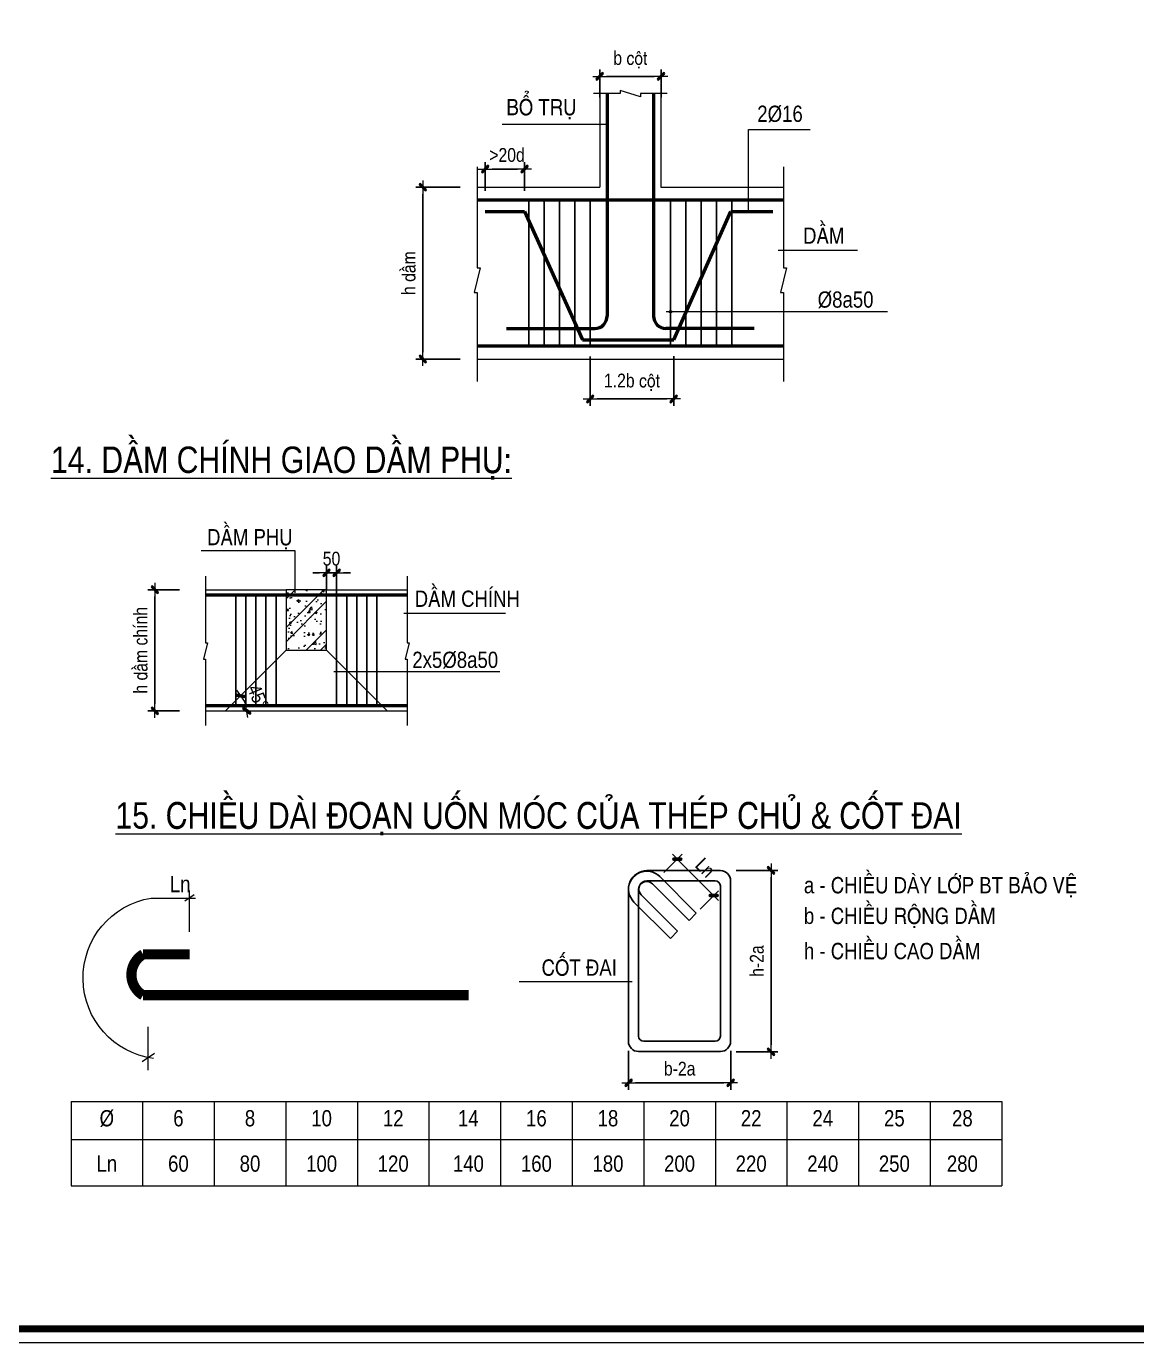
# Model space of a CAD drawing. Header units: millimetres. Extents: x -88960 to 836140, y 175458 to 320791.
# Drawn here: x 12289 to 28411, y 176958 to 196070 of the extents above; entities that cross this region are included whole.
import ezdxf
from ezdxf.enums import TextEntityAlignment as Align

# ---------------------------------------------------------------- set-up
doc = ezdxf.new("R2010")
doc.units = ezdxf.units.MM
doc.header["$LTSCALE"] = 1000
doc.linetypes.add('HIDDEN', pattern=[0.375, 0.25, -0.125])
doc.layers.get('0').update_dxf_attribs({"linetype": 'CONTINUOUS'})
doc.layers.get('DEFPOINTS').update_dxf_attribs({"linetype": 'CONTINUOUS'})
for name, color, linetype, lineweight in [('Ap0314_Kh', 253, 'CONTINUOUS', 15), ('CDAI', 6, 'CONTINUOUS', 25), ('CHUNHO', 1, 'CONTINUOUS', 13), ('CTHEP', 4, 'CONTINUOUS', 50), ('DBAO', 2, 'CONTINUOUS', 13), ('DGIONG', 4, 'CONTINUOUS', 13), ('DMo', 9, 'HIDDEN', 9), ('KTH', 154, 'CONTINUOUS', 15), ('STICK', 1, 'CONTINUOUS', 9), ('TEXT', 1, 'CONTINUOUS', 15)]:
    doc.layers.add(name, color=color, linetype=linetype, lineweight=lineweight)
doc.styles.add('Star-HelCon', font='VHELVCN_0.TTF')
doc.styles.add('TTP-HelCon', font='VHELVCN_0.TTF')
doc.dimstyles.new('Star-100', dxfattribs={"dimscale": 100, "dimtxt": 2, "dimasz": 1, "dimexe": 1, "dimexo": 0.0625, "dimgap": 0.09, "dimtad": 0, "dimtoh": 1, "dimdec": 4, "dimrnd": 1, "dimdsep": 46, "dimtxsty": 'Star-HelCon', "dimblk": 'Stick', "dimcen": 0.09, "dimdle": 1.5, "dimclrd": 256, "dimclre": 256, "dimclrt": 7, "dimadec": 0, "dimazin": 0, "dimtfac": 1, "dimtdec": 4, "dimtix": 1, "dimtmove": 0, "dimatfit": 3, "dimfxl": 0.18, "dimtvp": 1, "dimtolj": 1, "dimtzin": 0, "dimarcsym": 2})

# ---------------------------------------------------------------- blocks, each defined once
blk = doc.blocks.new('Stick')
at = {"layer": 'STICK'}
h = blk.add_hatch(color=256, dxfattribs=at)
edge = h.paths.add_edge_path()
edge.add_line((0.3, 0.5), (-0.5, -0.3))
edge.add_arc((-0.4, -0.4), 0.141, 135, 315)
edge.add_line((-0.3, -0.5), (0.5, 0.3))
edge.add_arc((0.4, 0.4), 0.141, 315, 495)
blk.add_line((1, 0), (-1, 0), dxfattribs=at)
blk.add_lwpolyline([(0.3, 0.5), (-0.5, -0.3, 1), (-0.3, -0.5), (0.5, 0.3, 1), (0.3, 0.5, 1)], format="xyb", dxfattribs=at)
blk = doc.blocks.new('*D562')
at = {"layer": 'DEFPOINTS', "color": 0, "transparency": 16777216}
for p in [(16795, 188135), (16648, 187890), (16795, 187814)]:
    blk.add_point(p, dxfattribs=at)
at = {"layer": 'KTH', "lineweight": -2, "transparency": 16777216}
for p, q in [((16548, 188135), (16448, 188135)), ((16648, 187897), (16648, 188235)), ((16648, 188135), (16795, 188135)), ((16795, 187820), (16795, 188235)), ((16895, 188135), (16995, 188135))]:
    blk.add_line(p, q, dxfattribs=at)
at = {"layer": 'KTH', "lineweight": -2, "transparency": 16777216, "xscale": 100, "yscale": 100, "zscale": 100}
blk.add_blockref('Stick', (16648, 188135), dxfattribs=at)
at = {"layer": 'KTH', "lineweight": -2, "transparency": 16777216, "xscale": 100, "yscale": 100, "zscale": 100, "rotation": 180}
blk.add_blockref('Stick', (16795, 188135), dxfattribs=at)
at = {"layer": 'KTH', "color": 7, "transparency": 16777216, "insert": (16721, 188340), "char_height": 200, "attachment_point": 5, "style": 'Star-HelCon'}
blk.add_mtext('\\A1;50', dxfattribs=at)
blk = doc.blocks.new('*D563')
at = {"layer": 'DEFPOINTS', "color": 0, "transparency": 16777216}
for p in [(16062, 187011), (15479, 186212), (14890, 186132), (15183, 186132), (17820, 186132)]:
    blk.add_point(p, dxfattribs=at)
at = {"layer": 'KTH', "lineweight": -2, "transparency": 16777216}
blk.add_arc((15183, 186132), 307, 18.7689, 26.2311, dxfattribs=at)
at = {"layer": 'KTH', "lineweight": -2, "transparency": 16777216, "xscale": 100, "yscale": 100, "zscale": 100}
for p, rotation in [((15400, 186349), 125.6155719529062), ((15490, 186132), 279.3844280468924)]:
    blk.add_blockref('Stick', p, dxfattribs=dict(at, rotation=rotation))
at = {"layer": 'KTH', "color": 7, "transparency": 16777216, "insert": (15655, 186328), "char_height": 200, "attachment_point": 5, "rotation": 292.5, "style": 'Star-HelCon'}
blk.add_mtext('\\A1;45°', dxfattribs=at)
blk = doc.blocks.new('*D564')
at = {"layer": 'DEFPOINTS', "color": 0, "transparency": 16777216}
for p in [(14519, 187890), (14156, 186132), (14519, 186132)]:
    blk.add_point(p, dxfattribs=at)
at = {"layer": 'KTH', "lineweight": -2, "transparency": 16777216}
for p, q in [((14512, 187890), (14056, 187890)), ((14156, 187790), (14156, 186232)), ((14512, 186132), (14056, 186132))]:
    blk.add_line(p, q, dxfattribs=at)
at = {"layer": 'KTH', "lineweight": -2, "transparency": 16777216, "xscale": 100, "yscale": 100, "zscale": 100}
for p, rotation in [((14156, 187890), 90), ((14156, 186132), 270)]:
    blk.add_blockref('Stick', p, dxfattribs=dict(at, rotation=rotation))
at = {"layer": 'KTH', "color": 7, "transparency": 16777216, "insert": (13950, 187011), "char_height": 200, "attachment_point": 5, "rotation": 90, "style": 'Star-HelCon'}
blk.add_mtext('\\A1;h daàm chính', dxfattribs=at)
blk = doc.blocks.new('*D583')
at = {"layer": 'DEFPOINTS', "color": 0, "transparency": 16777216}
for p in [(21505, 195344), (20615, 195033), (21505, 195033)]:
    blk.add_point(p, dxfattribs=at)
at = {"layer": 'KTH', "lineweight": -2, "transparency": 16777216}
for p, q in [((20615, 195039), (20615, 195444)), ((20715, 195344), (21405, 195344)), ((21505, 195039), (21505, 195444))]:
    blk.add_line(p, q, dxfattribs=at)
at = {"layer": 'KTH', "lineweight": -2, "transparency": 16777216, "xscale": 100, "yscale": 100, "zscale": 100, "rotation": 180}
blk.add_blockref('Stick', (20615, 195344), dxfattribs=at)
at = {"layer": 'KTH', "lineweight": -2, "transparency": 16777216, "xscale": 100, "yscale": 100, "zscale": 100}
blk.add_blockref('Stick', (21505, 195344), dxfattribs=at)
at = {"layer": 'KTH', "color": 7, "transparency": 16777216, "insert": (21060, 195585), "char_height": 200, "attachment_point": 5, "style": 'Star-HelCon'}
blk.add_mtext('\\A1;b coät', dxfattribs=at)
blk = doc.blocks.new('*D584')
at = {"layer": 'DEFPOINTS', "color": 0, "transparency": 16777216}
for p in [(18597, 193734), (18047, 191239), (18597, 191239)]:
    blk.add_point(p, dxfattribs=at)
at = {"layer": 'KTH', "lineweight": -2, "transparency": 16777216}
for p, q in [((18591, 193734), (17947, 193734)), ((18047, 193634), (18047, 191339)), ((18591, 191239), (17947, 191239))]:
    blk.add_line(p, q, dxfattribs=at)
at = {"layer": 'KTH', "lineweight": -2, "transparency": 16777216, "xscale": 100, "yscale": 100, "zscale": 100}
for p, rotation in [((18047, 193734), 90), ((18047, 191239), 270)]:
    blk.add_blockref('Stick', p, dxfattribs=dict(at, rotation=rotation))
at = {"layer": 'KTH', "color": 7, "transparency": 16777216, "insert": (17842, 192486), "char_height": 200, "attachment_point": 5, "rotation": 90, "style": 'Star-HelCon'}
blk.add_mtext('\\A1;h daàm', dxfattribs=at)
blk = doc.blocks.new('*D585')
at = {"layer": 'DEFPOINTS', "color": 0, "transparency": 16777216}
for p in [(20476, 191280), (21689, 191287), (21689, 190660)]:
    blk.add_point(p, dxfattribs=at)
at = {"layer": 'KTH', "lineweight": -2, "transparency": 16777216}
for p, q in [((20476, 191274), (20476, 190560)), ((21689, 191281), (21689, 190560)), ((20576, 190660), (21589, 190660))]:
    blk.add_line(p, q, dxfattribs=at)
at = {"layer": 'KTH', "lineweight": -2, "transparency": 16777216, "xscale": 100, "yscale": 100, "zscale": 100, "rotation": 180}
blk.add_blockref('Stick', (20476, 190660), dxfattribs=at)
at = {"layer": 'KTH', "lineweight": -2, "transparency": 16777216, "xscale": 100, "yscale": 100, "zscale": 100}
blk.add_blockref('Stick', (21689, 190660), dxfattribs=at)
at = {"layer": 'KTH', "color": 7, "transparency": 16777216, "insert": (21083, 190902), "char_height": 200, "attachment_point": 5, "style": 'Star-HelCon'}
blk.add_mtext('\\A1;1.2b coät', dxfattribs=at)
blk = doc.blocks.new('*D586')
at = {"layer": 'DEFPOINTS', "color": 0, "transparency": 16777216}
for p in [(18952, 193997), (18952, 193674), (19523, 193674)]:
    blk.add_point(p, dxfattribs=at)
at = {"layer": 'KTH', "lineweight": -2, "transparency": 16777216}
for p, q in [((18952, 193680), (18952, 194097)), ((19423, 193997), (19052, 193997)), ((19523, 193680), (19523, 194097))]:
    blk.add_line(p, q, dxfattribs=at)
at = {"layer": 'KTH', "lineweight": -2, "transparency": 16777216, "xscale": 100, "yscale": 100, "zscale": 100, "rotation": 180}
blk.add_blockref('Stick', (18952, 193997), dxfattribs=at)
at = {"layer": 'KTH', "lineweight": -2, "transparency": 16777216, "xscale": 100, "yscale": 100, "zscale": 100}
blk.add_blockref('Stick', (19523, 193997), dxfattribs=at)
at = {"layer": 'KTH', "color": 7, "transparency": 16777216, "insert": (19237, 194201), "char_height": 200, "attachment_point": 5, "style": 'Star-HelCon'}
blk.add_mtext('\\A1; >20d', dxfattribs=at)
blk = doc.blocks.new('*D587')
at = {"layer": 'DEFPOINTS', "color": 0, "transparency": 16777216}
for p in [(22589, 183815), (23102, 183815), (22589, 181181)]:
    blk.add_point(p, dxfattribs=at)
at = {"layer": 'KTH', "lineweight": -2, "transparency": 16777216}
for p, q in [((22595, 183815), (23202, 183815)), ((23102, 181281), (23102, 183715)), ((22595, 181181), (23202, 181181))]:
    blk.add_line(p, q, dxfattribs=at)
at = {"layer": 'KTH', "lineweight": -2, "transparency": 16777216, "xscale": 100, "yscale": 100, "zscale": 100}
for p, rotation in [((23102, 183815), 90), ((23102, 181181), 270)]:
    blk.add_blockref('Stick', p, dxfattribs=dict(at, rotation=rotation))
at = {"layer": 'KTH', "color": 7, "transparency": 16777216, "insert": (22897, 182498), "char_height": 200, "attachment_point": 5, "rotation": 90, "style": 'Star-HelCon'}
blk.add_mtext('\\A1;h-2a', dxfattribs=at)
blk = doc.blocks.new('*D588')
at = {"layer": 'DEFPOINTS', "color": 0, "transparency": 16777216}
for p in [(21034, 181201), (22517, 181201), (22517, 180730)]:
    blk.add_point(p, dxfattribs=at)
at = {"layer": 'KTH', "lineweight": -2, "transparency": 16777216}
for p, q in [((21034, 181195), (21034, 180630)), ((22517, 181195), (22517, 180630)), ((21134, 180730), (22417, 180730))]:
    blk.add_line(p, q, dxfattribs=at)
at = {"layer": 'KTH', "lineweight": -2, "transparency": 16777216, "xscale": 100, "yscale": 100, "zscale": 100, "rotation": 180}
blk.add_blockref('Stick', (21034, 180730), dxfattribs=at)
at = {"layer": 'KTH', "lineweight": -2, "transparency": 16777216, "xscale": 100, "yscale": 100, "zscale": 100}
blk.add_blockref('Stick', (22517, 180730), dxfattribs=at)
at = {"layer": 'KTH', "color": 7, "transparency": 16777216, "insert": (21776, 180935), "char_height": 200, "attachment_point": 5, "style": 'Star-HelCon'}
blk.add_mtext('\\A1;b-2a', dxfattribs=at)
blk = doc.blocks.new('*D610')
at = {"layer": 'DEFPOINTS', "color": 0, "transparency": 16777216}
for p in [(21741, 183978), (21541, 183779), (22071, 183249)]:
    blk.add_point(p, dxfattribs=at)
at = {"layer": 'KTH', "lineweight": -2, "transparency": 16777216}
for p, q in [((21546, 183783), (21811, 184049)), ((22200, 183519), (21811, 183907)), ((22075, 183254), (22341, 183519))]:
    blk.add_line(p, q, dxfattribs=at)
at = {"layer": 'KTH', "lineweight": -2, "transparency": 16777216, "xscale": 100, "yscale": 100, "zscale": 100}
for p, rotation in [((21741, 183978), 135.0000000000287), ((22270, 183449), 315.0000000000288)]:
    blk.add_blockref('Stick', p, dxfattribs=dict(at, rotation=rotation))
at = {"layer": 'KTH', "color": 7, "transparency": 16777216, "insert": (22147, 183855), "char_height": 200, "attachment_point": 5, "rotation": 315, "style": 'Star-HelCon'}
blk.add_mtext('\\A1;Ln', dxfattribs=at)
blk = doc.blocks.new('CHG_XX_Khung ten')
blk.add_lwpolyline([(15, 579), (826, 579), (826, 15), (15, 15)], close=True)
at = {"color": 4, "linetype": 'Continuous', "const_width": 1}
blk.add_lwpolyline([(17, 577), (824, 577), (824, 17), (17, 17)], close=True, dxfattribs=at)

msp = doc.modelspace()

# ---------------------------------------------------------------- hatches: boundary and pattern name
at = {"layer": 'DGIONG'}
for points in [[(22791.64151, 193381.35594, 1), (22753.35203, 193381.35594, 1)], [(21663.62374, 191927.7597, 1), (21625.33425, 191927.7597, 1)], [(21885.0529, 191927.7597, 1), (21846.76342, 191927.7597, 1)], [(22108.59034, 191927.7597, 1), (22070.30086, 191927.7597, 1)], [(22330.65151, 191927.7597, 1), (22292.36203, 191927.7597, 1)], [(22552.08, 191927.7597, 1), (22513.79052, 191927.7597, 1)], [(16806.03395, 186698.39556, 1), (16780.80802, 186698.39556, 1)], [(16954.52792, 186703.49231, 1), (16929.30199, 186703.49231, 1)], [(17101.65667, 186700.86817, 1), (17076.43074, 186700.86817, 1)], [(17247.86481, 186703.46229, 1), (17222.63887, 186703.46229, 1)], [(17394.99355, 186702.15034, 1), (17369.76762, 186702.15034, 1)]]:
    msp.add_hatch(color=256, dxfattribs=at).paths.add_polyline_path(points)
at = {"layer": 'STICK'}
h = msp.add_hatch(dxfattribs=at)
h.set_pattern_fill('ANSI32', color=256, scale=1172.023259, style=0)
h.set_pattern_definition([(45, (-24021.46, 162798.33), (-310.7796, 310.7796), []), (45, (-23814.28, 162798.33), (-310.7796, 310.7796), [])])
h.paths.add_polyline_path([(16648.10569, 187011.47786), (16648.10569, 187890.49531), (16062.09406, 187890.49531), (16062.09406, 187011.47786)])
h = msp.add_hatch(dxfattribs=at)
h.set_pattern_fill('AR-CONC', color=256, scale=43.950872, style=0)
h.set_pattern_definition([(50, (-24021.46, 162798.33), (315.2421, -27.5801), [32.9632, -362.5947]), (355, (-24021.46, 162798.33), (-60.9824, 330.595), [26.3705, -290.0758]), (100.4514, (-23995.2, 162796.03), (254.26, 303.0147), [28.0144, -308.158]), (46.1842, (-24021.46, 162886.23), (469.0617, -72.747), [49.4447, -543.892]), (96.6356, (-23982.38, 162880.17), (410.7924, 428.1333), [42.0216, -462.237]), (351.1842, (-24021.46, 162886.23), (410.792, 428.1336), [39.556, -435.1136]), (21, (-23977.5, 162864.26), (262.3459, -176.9545), [32.9632, -362.5947]), (326, (-23977.5, 162864.26), (106.9392, 318.7098), [26.3705, -290.0758]), (71.4514, (-23955.65, 162849.5), (369.2852, 141.755), [28.0144, -308.158]), (37.5, (-24021.46, 162798.33), (5.34436, 146.30975), [0, -286.5597, 0, -294.47084, 0, -291.1745]), (7.5, (-24021.46, 162798.33), (115.62136, 173.3474), [0, -167.89233, 0, -279.96706, 0, -110.97595]), (327.5, (-24119.47, 162798.33), (234.61962, -9.91306), [0, -109.8772, 0, -342.8168, 0, -454.8915]), (317.5, (-24163.42, 162798.33), (256.3154, 43.997), [0, -142.8403, 0, -227.6655, 0, -323.0389])])
h.paths.add_polyline_path([(16648.10569, 187890.49531), (16062.09406, 187890.49531), (16062.09406, 187011.47786), (16648.10569, 187011.47786)])

# ---------------------------------------------------------------- linework, layer by layer
at = {"layer": 'CDAI'}
for p, q in [((19586.75339, 193553.05404), (19586.75339, 191429.76486)), ((19809.12456, 193553.05404), (19809.12456, 191429.76486)), ((20031.49573, 193553.05404), (20031.49573, 191429.76486)), ((20253.8669, 193553.05404), (20253.8669, 191429.76486)), ((20476.23807, 193553.05404), (20476.23807, 191429.76486)), ((21643.62268, 193553.05404), (21643.62268, 191429.76486)), ((21865.99385, 193553.05404), (21865.99385, 191429.76486)), ((22088.36502, 193553.05404), (22088.36502, 191429.76486)), ((22310.73619, 193553.05404), (22310.73619, 191429.76486)), ((22533.10736, 193553.05404), (22533.10736, 191429.76486)), ((15329.57952, 187814.16684), (15329.57952, 186208.78888)), ((15476.08243, 187814.16684), (15476.08243, 186208.78888)), ((15622.58534, 187814.16684), (15622.58534, 186208.78888)), ((15769.08825, 187814.16684), (15769.08825, 186208.78888)), ((15915.59115, 187814.16684), (15915.59115, 186208.78888)), ((16794.6086, 187814.16684), (16794.6086, 186208.78888)), ((16941.1115, 187814.16684), (16941.1115, 186208.78888)), ((17087.61441, 187814.16684), (17087.61441, 186208.78888)), ((17234.11732, 187814.16684), (17234.11732, 186208.78888)), ((17380.62023, 187814.16684), (17380.62023, 186208.78888)), ((21300.81198, 183811.87144), (22367.18465, 183811.87144)), ((21486.97295, 183724.35884), (22016.51314, 183194.81865)), ((21030.65224, 181333.96661), (21030.65224, 183535.34461)), ((21179.15585, 181408.21841), (21179.10581, 183535.34461)), ((21300.81198, 183663.07083), (22292.93285, 183663.36784)), ((21381.75503, 183619.14092, 0), (21911.50524, 183089.81075)), ((22367.18465, 183589.11604), (22367.18465, 181408.21841)), ((22515.68825, 183663.36784), (22515.68825, 181333.96661)), ((21111.79776, 183355.55074, 0), (21641.33795, 182826.01055, 0)), ((21217.01568, 183460.76865), (21746.34585, 182931.01845, 0)), ((21911.50524, 183089.81075), (22016.51314, 183194.81865)), ((21746.34585, 182931.01845, 0), (21641.33795, 182826.01055, 0)), ((22367.18465, 181185.46301), (21179.15585, 181185.46301)), ((22292.93285, 181333.96661), (21253.40765, 181333.96661))]:
    msp.add_line(p, q, dxfattribs=at)
for centre, radius, start, end in [((21297.95872, 183535.34461, 0), 267.30648, 45.000000736, 180), ((21300.81198, 183544.56496), 267.30648, 90, 225.000000736), ((22367.18465, 183663.36784), 148.5036, 0, 90), ((21297.95872, 183535.34461, 0), 118.50587, 45.000000736, 180), ((21300.81198, 183544.56496), 118.50587, 90, 225.000000736), ((22292.93285, 183589.11604), 74.2518, 0, 90), ((21253.40765, 181408.21841), 74.2518, 180, 270), ((22292.93285, 181408.21841), 74.2518, 270, 0), ((21179.15585, 181333.96661), 148.5036, 180, 270), ((22367.18465, 181333.96661), 148.5036, 270, 0)]:
    msp.add_arc(centre, radius, start, end, dxfattribs=at)
at = {"layer": 'CTHEP'}
for p, q in [((20721.9262, 195098.1445), (20721.9262, 191861.5818)), ((21397.93455, 195098.1445), (21397.93455, 191861.5818)), ((18836.21869, 193553.05404), (23283.64206, 193553.05404)), ((18952.11965, 193379.31113), (19522.85905, 193379.31113)), ((19522.85905, 193379.31113), (20365.99945, 191518.56914)), ((21689.07338, 191518.56914), (22519.2423, 193379.31113)), ((22519.2423, 193379.31113), (23128.89613, 193379.31113)), ((19262.5212, 191683.68486), (20544.02926, 191683.68486)), ((20365.99945, 191518.56914), (21689.07338, 191518.56914)), ((22855.5868, 191683.68486), (21575.83149, 191683.68486)), ((18836.21869, 191429.76486), (23283.64206, 191429.76486)), ((14890.0708, 187814.16684), (17820.12895, 187814.16684)), ((14890.0708, 186208.78888), (17820.12895, 186208.78888))]:
    msp.add_line(p, q, dxfattribs=at)
at = {"layer": 'CTHEP', "const_width": 148.5036, "elevation": 0}
msp.add_lwpolyline([(14658.97315, 182596.10322), (13985.24674, 182596.10322, 0.5689234177), (13983.71171, 182001.94966), (18710.53087, 182001.94966)], format="xyb", dxfattribs=at)
at = {"layer": 'CTHEP'}
for centre, start, end in [((20544.02926, 191861.5818), 270, 0), ((21575.83149, 191861.5818), 180, 270)]:
    msp.add_arc(centre, 177.89693, start, end, dxfattribs=at)
at = {"layer": 'DBAO'}
for p, q in [((20615.18804, 195098.1445), (20615.18804, 193733.63203)), ((21504.67271, 195098.1445), (21504.67271, 193733.63203)), ((18836.21869, 193733.63203), (20615.18804, 193733.63203)), ((21504.67271, 193733.63203), (23283.64206, 193733.63203)), ((18836.21869, 191238.94252), (23283.64206, 191238.94252)), ((14890.0708, 187890.49531), (16062.09406, 187890.49531)), ((16648.10569, 187890.49531), (17820.12895, 187890.49531)), ((14890.0708, 186132.46042), (17820.12895, 186132.46042))]:
    msp.add_line(p, q, dxfattribs=at)
at = {"layer": 'DBAO', "color": 3}
for p, q in [((12938.36762, 180457.73586), (26452.19527, 180457.73586)), ((12938.36762, 180457.73586), (12938.36762, 179236.55153)), ((13977.89282, 180457.73586), (13977.89282, 179236.55153)), ((15017.41803, 180457.73586), (15017.41803, 179236.55153)), ((16056.94323, 180457.73586), (16056.94323, 179236.55153)), ((17096.46844, 180457.73586), (17096.46844, 179236.55153)), ((18135.99364, 180457.73586), (18135.99364, 179236.55153)), ((19175.51884, 180457.73586), (19175.51884, 179236.55153)), ((20215.04405, 180457.73586), (20215.04405, 179236.55153)), ((21254.56925, 180457.73586), (21254.56925, 179236.55153)), ((22294.09445, 180457.73586), (22294.09445, 179236.55153)), ((23333.61966, 180457.73586), (23333.61966, 179236.55153)), ((24373.14486, 180457.73586), (24373.14486, 179236.55153)), ((25412.67007, 180457.73586), (25412.67007, 179236.55153)), ((26452.19527, 180457.73586), (26452.19527, 179236.55153)), ((12938.36762, 179907.82202), (26452.19527, 179907.82202)), ((12938.36762, 179236.55153), (26452.19527, 179236.55153))]:
    msp.add_line(p, q, dxfattribs=at)
at = {"layer": 'DBAO'}
for points in [[(21593.62118, 195092.66153), (21208.17782, 195092.66153), (21208.17782, 195048.1873), (20911.68293, 195137.13577), (20911.68293, 195092.66153), (20526.23957, 195092.66153)], [(18836.21869, 194029.5053), (18836.21869, 192561.85559), (18880.69292, 192561.85559), (18791.74446, 192206.06172), (18836.21869, 192206.06172), (18836.21869, 190912.17652)], [(23283.64206, 194029.5053), (23283.64206, 192561.85559), (23328.11629, 192561.85559), (23239.16783, 192206.06172), (23283.64206, 192206.06172), (23283.64206, 190912.17652)], [(14890.0708, 188085.42298), (14890.0708, 187118.50379), (14919.37138, 187118.50379), (14860.77022, 186884.09914), (14890.0708, 186884.09914), (14890.0708, 185917.17995)], [(17820.12895, 188085.42298), (17820.12895, 187118.50379), (17849.42953, 187118.50379), (17790.82837, 186884.09914), (17820.12895, 186884.09914), (17820.12895, 185917.17995)]]:
    msp.add_lwpolyline(points, dxfattribs=at)
at = {"layer": 'DGIONG'}
for p, q in [((20738.75369, 194645.51055), (19199.12902, 194645.51055)), ((16194.20203, 188453.78276), (14830.4309, 188453.78276)), ((16194.20203, 187843.89011), (16194.20203, 188453.78276)), ((17770.49387, 187549.66874), (19247.5173, 187549.66874)), ((16753.17292, 186700.96573), (19166.52899, 186700.96573))]:
    msp.add_line(p, q, dxfattribs=at)
msp.add_circle((21644.47899, 191927.7597), 19.14474, dxfattribs=at)
at = {"layer": 'DMo', "ltscale": 1000}
for p, q in [((16062.09406, 187011.47786), (15183.07662, 186132.46042)), ((16648.10569, 187011.47786), (17527.12313, 186132.46042))]:
    msp.add_line(p, q, dxfattribs=at)
msp.add_lwpolyline([(16062.09406, 187011.47786), (16648.10569, 187011.47786), (16648.10569, 187890.49531), (16062.09406, 187890.49531)], close=True, dxfattribs=at)
at = {"layer": 'KTH'}
for p, q in [((22774.60258, 193379.31113), (22774.60258, 194573.97541)), ((22774.60258, 194573.97541), (23669.66765, 194573.97541)), ((23208.30286, 192821.35239), (24360.21312, 192821.35239)), ((21580.72906, 191928.09051), (24791.19378, 191928.09051)), ((14658.97315, 182924.72932), (14658.97315, 183521.74361)), ((14590.46738, 183370.85821), (14726.56768, 183464.36459)), ((19443.84577, 182203.79203), (21088.2956, 182203.79203)), ((14053.67668, 181542.16998), (14053.67668, 180913.73396)), ((13972.86718, 181041.69805), (14151.49888, 181160.70618))]:
    msp.add_line(p, q, dxfattribs=at)
at = {"layer": 'KTH', "elevation": 0}
msp.add_lwpolyline([(14134.48633, 181084.20093, -0.862364862), (14100.46121, 183413.3611), (14743.58024, 183413.3611)], format="xyb", dxfattribs=at)

# ---------------------------------------------------------------- texts
at = {"layer": 'CHUNHO', "style": 'Star-HelCon'}
for s, p in [('BOÅ TRUÏ', (19260.35203, 194778.93325)), ('DAÀM', (23568.72681, 192913.17797)), ('DAÀM PHUÏ', (14914.51264, 188534.9108)), ('DAÀM CHÍNH', (17929.46534, 187641.58745))]:
    msp.add_text(s, height=235.72, dxfattribs=at).set_placement(p)
msp.add_text('2Þ16', height=235.72, dxfattribs=at).set_placement((23232.77741, 194682.94099), align=Align.CENTER)
for s, p in [('Þ8a50', (24590.35265, 192103.12043)), ('2x5Þ8a50', (19140.1448, 186872.41357))]:
    msp.add_text(s, height=235.72, dxfattribs=at).set_placement(p, align=Align.MIDDLE_RIGHT)
at = {"layer": 'TEXT', "color": 2, "style": 'TTP-HelCon'}
msp.add_text('%%U14. DAÀM CHÍNH GIAO DAÀM PHUÏ:', height=383.045, dxfattribs=at).set_placement((12646.41385, 189585.40384))
msp.add_text('%%U15. CHIEÀU DAØI ÑOAÏN UOÁN MOÙC CUÛA THEÙP CHUÛ & COÁT ÑAI', height=383.045, dxfattribs=at).set_placement((19726.85512, 184421.67509), align=Align.CENTER)
at = {"layer": 'TEXT', "style": 'TTP-HelCon'}
for s, p in [('Ln', (14372.66183, 183498.36696)), ('a - CHIEÀU DAØY LÔÙP BT BAÛO VEÄ', (23579.81495, 183482.34265)), ('b - CHIEÀU ROÄNG DAÀM', (23579.81495, 183037.11815)), ('h - CHIEÀU CAO DAÀM', (23579.81495, 182525.89656)), ('COÁT ÑAI', (19771.20163, 182286.1488))]:
    msp.add_text(s, height=235.72, dxfattribs=at).set_placement(p)
for s, p in [('Þ', (13458.13022, 180098.7114)), ('6', (14497.65543, 180098.7114)), ('8', (15537.18063, 180098.7114)), ('10', (16576.70583, 180098.7114)), ('12', (17616.23104, 180098.7114)), ('14', (18707.7325, 180098.7114)), ('16', (19695.28145, 180098.7114)), ('18', (20734.80665, 180098.7114)), ('20', (21774.33185, 180098.7114)), ('22', (22813.85706, 180098.7114)), ('24', (23853.38226, 180098.7114)), ('25', (24892.90746, 180098.7114)), ('28', (25880.45641, 180098.7114)), ('Ln', (13458.13022, 179440.03567)), ('60', (14497.65543, 179440.03567)), ('80', (15537.18063, 179440.03567)), ('100', (16576.70583, 179440.03567)), ('120', (17616.23104, 179440.03567)), ('140', (18707.7325, 179440.03567)), ('160', (19695.28145, 179440.03567)), ('180', (20734.80665, 179440.03567)), ('200', (21774.33185, 179440.03567)), ('220', (22813.85706, 179440.03567)), ('240', (23853.38226, 179440.03567)), ('250', (24892.90746, 179440.03567)), ('280', (25880.45641, 179440.03567))]:
    msp.add_text(s, height=235.72, dxfattribs=at).set_placement(p, align=Align.CENTER)

# ---------------------------------------------------------------- dimensions: what is measured, and where the dimension line sits
at = {"layer": 'KTH'}
for base, p1, p2, text, picture, middle in [((21504.67271, 195344.1363), (20615.18804, 195032.77969), (21504.67271, 195032.77969), 'b coät', '*D583', (21059.93037, 195585.46964)), ((16794.6086, 188135.34426), (16648.10569, 187890.49531), (16794.6086, 187814.16684), '50', '*D562', (16721.35714, 188339.61092)), ((22517.05398, 180730.36125), (21034.13747, 181201.25341), (22517.05398, 181201.25341), 'b-2a', '*D588', (21775.59573, 180934.62791))]:
    dim = msp.add_linear_dim(base=base, p1=p1, p2=p2, text=text, dimstyle='Star-100', dxfattribs=at)
    dim.commit()
    dim.dimension.update_dxf_attribs({"geometry": picture, "text_midpoint": middle})
for base, p1, p2, text, picture, middle in [((18952.11965, 193996.99237), (19522.85905, 193673.96208), (18952.11965, 193673.96208), ' >20d', '*D586', (19237.48935, 193996.99237)), ((21689.07338, 190660.34371), (20476.23807, 191280.41942), (21689.07338, 191286.98268), '1.2b coät', '*D585', (21082.65572, 190660.34371))]:
    dim = msp.add_linear_dim(base=base, p1=p1, p2=p2, text=text, dimstyle='Star-100', dxfattribs=at)
    dim.commit()
    dim.dimension.update_dxf_attribs({"geometry": picture, "text_midpoint": middle, "dimtype": 160})
for base, p1, p2, text, picture, middle in [((18046.75474, 191238.94252), (18596.80451, 193733.63203), (18596.80451, 191238.94252), 'h daàm', '*D584', (17842.48807, 192486.28728)), ((14156.23658, 186132.46042), (14518.6212, 187890.49531), (14518.6212, 186132.46042), 'h daàm chính', '*D564', (13950.36991, 187011.47786)), ((23101.65827, 183815.25115), (22588.8741, 181181.21448), (22588.8741, 183815.25115), 'h-2a', '*D587', (22897.3916, 182498.23281))]:
    dim = msp.add_linear_dim(base=base, p1=p1, p2=p2, angle=90, text=text, dimstyle='Star-100', dxfattribs=at)
    dim.commit()
    dim.dimension.update_dxf_attribs({"geometry": picture, "text_midpoint": middle})
dim = msp.add_angular_dim_2l(base=(15479.26781, 186211.82461), line1=((14890.0708, 186132.46042), (17820.12895, 186132.46042)), line2=((16062.09406, 187011.47786), (15183.07662, 186132.46042)), dimstyle='Star-100', dxfattribs=at)
dim.commit()
dim.dimension.update_dxf_attribs({"geometry": '*D563', "text_midpoint": (15655.09254, 186327.97581)})
dim = msp.add_aligned_dim(p1=(22070.85473, 183249.16024, 0), p2=(21541.31454, 183778.70043, 0), distance=-281.99045, text='Ln', dimstyle='Star-100', dxfattribs=at)
dim.commit()
dim.dimension.update_dxf_attribs({"geometry": '*D610', "text_midpoint": (22146.90335, 183854.74905, 0)})

# ---------------------------------------------------------------- next in the draw order: block references
at = {"layer": 'Ap0314_Kh', "xscale": 100, "yscale": 100, "zscale": 100}
msp.add_blockref('CHG_XX_Khung ten', (-4859.84276, 175457.91904), dxfattribs=at)

doc.saveas('drawing.dxf')
